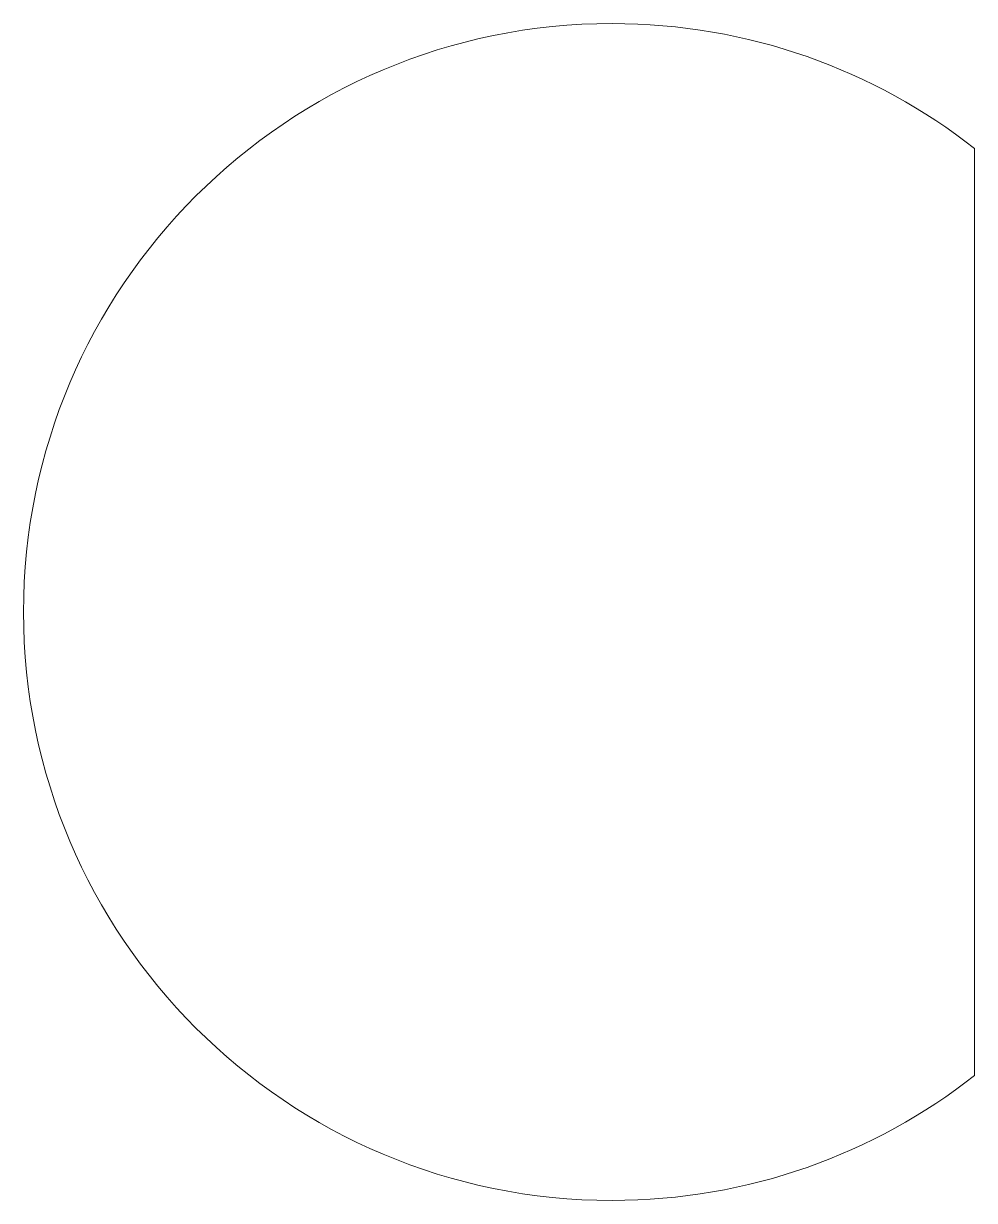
# Model space of a CAD drawing. Header units: millimetres. Extents: x 20.2 to 36, y -39.7 to -20.2.
import ezdxf

# ---------------------------------------------------------------- set-up
doc = ezdxf.new("R2010")
doc.units = ezdxf.units.MM
doc.header["$MEASUREMENT"] = 0
doc.layers.add('Layer 1', color=7, linetype='Continuous', lineweight=0)

msp = doc.modelspace()

# ---------------------------------------------------------------- linework, layer by layer
at = {"layer": 'Layer 1', "color": 250, "lineweight": 18, "true_color": 0x231f20}
msp.add_open_spline([(36, -22.318), (34.346, -21.024), (32.264, -20.25), (30, -20.25), (24.615, -20.25), (20.25, -24.615), (20.25, -30), (20.25, -35.385), (24.615, -39.75), (30, -39.75), (32.264, -39.75), (34.346, -38.976), (36, -37.682), (36, -37.682), (36, -22.318), (36, -22.318)], degree=3, knots=[0, 0, 0, 0, 1, 1, 1, 2, 2, 2, 3, 3, 3, 4, 4, 4, 5, 5, 5, 5], dxfattribs=at)

doc.saveas('drawing.dxf')
